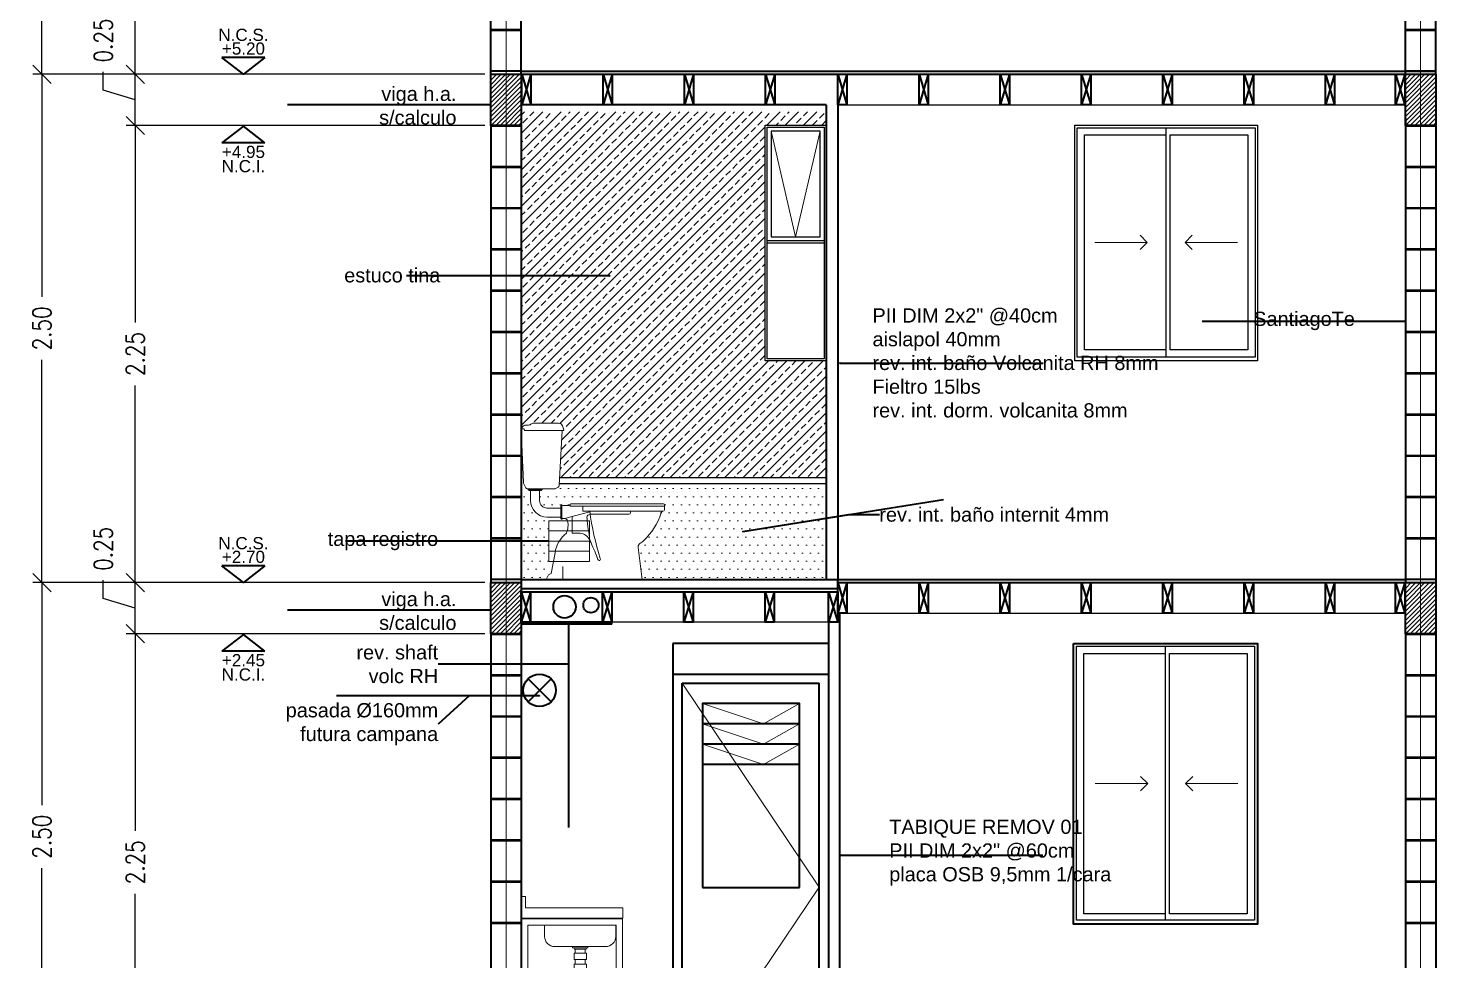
# Model space of a CAD drawing. Header units: metres. Extents: x 45 to 666, y -23 to 325.
# Drawn here: x 653.12 to 660.04, y 92.29 to 96.88 of the extents above; entities that cross this region are included whole.
import ezdxf
from ezdxf.enums import TextEntityAlignment as Align

# ---------------------------------------------------------------- set-up
doc = ezdxf.new("R2010")
doc.units = ezdxf.units.M
doc.header["$LTSCALE"] = 5
doc.header["$MEASUREMENT"] = 0
doc.linetypes.add('HIDDEN', pattern=[0.375, 0.25, -0.125])
doc.layers.get('0').update_dxf_attribs({"color": 30})
doc.layers.get('DEFPOINTS').update_dxf_attribs({"color": 210})
for name, color, linetype, lineweight in [('A-ANNO-DIMS', 3, 'Continuous', 18), ('A-ANNO-NOTE', 7, 'Continuous', 35), ('A-ANNO-SYMB', 3, 'Continuous', 18), ('A-ELEV-MBE1', 7, 'Continuous', 35), ('A-ELEV-MBE2', 4, 'Continuous', 25), ('A-ELEV-PATT', 8, 'Continuous', 18), ('A-FLOR-OVHD', 3, 'HIDDEN', 18), ('A-FURN', 8, 'Continuous', 18), ('A-WALL-FULL', 7, 'Continuous', 35), ('A-WALL-FULL-EXTR', 7, 'Continuous', 35), ('A-WALL-PATT', 8, 'Continuous', 18)]:
    doc.layers.add(name, color=color, linetype=linetype, lineweight=lineweight)
doc.styles.add('E-ARIAL', font='arial.ttf')
doc.styles.add('E-ROMANS', font='romans.shx', dxfattribs={"width": 0.8})
doc.dimstyles.new('E-0050_TICK_18', dxfattribs={"dimscale": 0.001, "dimtxt": 90, "dimasz": 90, "dimexe": 45, "dimexo": 30, "dimgap": 45, "dimtad": 0, "dimzin": 0, "dimdsep": 46, "dimtxsty": 'E-ROMANS', "dimblk": 'OBLIQUE', "dimcen": 45, "dimclrd": 256, "dimclre": 256, "dimclrt": 256, "dimadec": 0, "dimazin": 0, "dimtfac": 1, "dimtmove": 1, "dimatfit": 3, "dimldrblk": 'OPEN90', "dimfxl": 1, "dimtfill": 1, "dimtolj": 1, "dimtzin": 0, "dimarcsym": 0})
doc.dimstyles.new('E-0200_TICK_12', dxfattribs={"dimscale": 0.001, "dimtxt": 240, "dimasz": 240, "dimexe": 120, "dimexo": 80, "dimgap": 120, "dimtad": 0, "dimzin": 0, "dimdsep": 46, "dimtxsty": 'E-ROMANS', "dimblk": 'OBLIQUE', "dimcen": 120, "dimclrd": 256, "dimclre": 256, "dimclrt": 256, "dimadec": 0, "dimazin": 0, "dimtfac": 1, "dimtmove": 1, "dimatfit": 3, "dimldrblk": 'OPEN90', "dimfxl": 1, "dimtfill": 1, "dimtolj": 1, "dimtzin": 0, "dimlwd": -1, "dimarcsym": 0})

# ---------------------------------------------------------------- blocks, each defined once
blk = doc.blocks.new('_Oblique')
at = {"color": 0, "linetype": 'ByBlock', "lineweight": -2}
blk.add_line((-0.5, -0.5), (0.5, 0.5), dxfattribs=at)
blk = doc.blocks.new('TAG-LEVEL-CO')
for points in [[(0.352, 0.272), (-0.352, 0.272)], [(0.352, 0.272), (0, 0), (-0.352, 0.272)]]:
    blk.add_lwpolyline(points)
at = {"style": 'E-ARIAL'}
for tag, p in [('N.P.T.', (0, 0.486)), ('%%P0,00', (0, 0.262))]:
    blk.add_attdef(tag, text='', height=0.2, dxfattribs=at).set_placement(p, align=Align.BOTTOM_CENTER)
blk = doc.blocks.new('*D597')
at = {"layer": 'A-ANNO-DIMS', "lineweight": -2, "transparency": 16777216}
for p, q in [((653.4843, 94.0742), (653.4843, 94.1642)), ((655.3615, 94.153), (653.5968, 94.153)), ((653.6418, 93.901), (653.6418, 94.153)), ((653.6418, 94.027), (653.4843, 94.0742)), ((655.3615, 93.901), (653.5968, 93.901))]:
    blk.add_line(p, q, dxfattribs=at)
at = {"layer": 'DEFPOINTS', "color": 0, "transparency": 16777216}
for p in [(653.6418, 94.153), (655.3915, 94.153), (655.3915, 93.901)]:
    blk.add_point(p, dxfattribs=at)
at = {"layer": 'A-ANNO-DIMS', "lineweight": -2, "transparency": 16777216, "xscale": 0.09, "yscale": 0.09, "zscale": 0.09}
for p, rotation in [((653.6418, 94.153), 90), ((653.6418, 93.901), 270)]:
    blk.add_blockref('_Oblique', p, dxfattribs=dict(at, rotation=rotation))
at = {"layer": 'A-ANNO-DIMS', "transparency": 16777216, "insert": (653.4843, 94.3189), "char_height": 0.09, "attachment_point": 5, "rotation": 90, "style": 'E-ROMANS', "bg_fill": 3, "box_fill_scale": 1.25, "bg_fill_color": 256, "bg_fill_true_color": 13158600, "bg_fill_transparency": 0}
blk.add_mtext('\\A1;0.25', dxfattribs=at)
blk = doc.blocks.new('_Open90')
at = {"color": 0, "linetype": 'ByBlock', "lineweight": -2}
for p, q in [((0, 0), (-1, 0)), ((-0.5, 0.5), (0, 0)), ((0, 0), (-0.5, -0.5))]:
    blk.add_line(p, q, dxfattribs=at)
blk = doc.blocks.new('*D598')
at = {"layer": 'A-ANNO-DIMS', "lineweight": -2, "transparency": 16777216}
for p, q in [((655.3615, 96.401), (653.5968, 96.401)), ((653.6418, 96.401), (653.6418, 95.4317)), ((653.6418, 94.153), (653.6418, 95.1223)), ((655.3615, 94.153), (653.5968, 94.153))]:
    blk.add_line(p, q, dxfattribs=at)
at = {"layer": 'DEFPOINTS', "color": 0, "transparency": 16777216}
for p in [(653.6418, 96.401), (655.3915, 96.401), (655.3915, 94.153)]:
    blk.add_point(p, dxfattribs=at)
at = {"layer": 'A-ANNO-DIMS', "lineweight": -2, "transparency": 16777216, "xscale": 0.09, "yscale": 0.09, "zscale": 0.09}
for p, rotation in [((653.6418, 96.401), 90), ((653.6418, 94.153), 270)]:
    blk.add_blockref('_Oblique', p, dxfattribs=dict(at, rotation=rotation))
at = {"layer": 'A-ANNO-DIMS', "transparency": 16777216, "insert": (653.6418, 95.277), "char_height": 0.09, "attachment_point": 5, "rotation": 90, "style": 'E-ROMANS', "bg_fill": 3, "box_fill_scale": 1.25, "bg_fill_color": 256, "bg_fill_true_color": 13158600, "bg_fill_transparency": 0}
blk.add_mtext('\\A1;2.25', dxfattribs=at)
blk = doc.blocks.new('*D599')
at = {"layer": 'A-ANNO-DIMS', "lineweight": -2, "transparency": 16777216}
for p, q in [((653.4843, 96.5742), (653.4843, 96.6642)), ((655.3615, 96.653), (653.5968, 96.653)), ((653.6418, 96.401), (653.6418, 96.653)), ((653.6418, 96.527), (653.4843, 96.5742)), ((655.3615, 96.401), (653.5968, 96.401))]:
    blk.add_line(p, q, dxfattribs=at)
at = {"layer": 'DEFPOINTS', "color": 0, "transparency": 16777216}
for p in [(653.6418, 96.653), (655.3915, 96.653), (655.3915, 96.401)]:
    blk.add_point(p, dxfattribs=at)
at = {"layer": 'A-ANNO-DIMS', "lineweight": -2, "transparency": 16777216, "xscale": 0.09, "yscale": 0.09, "zscale": 0.09}
for p, rotation in [((653.6418, 96.653), 90), ((653.6418, 96.401), 270)]:
    blk.add_blockref('_Oblique', p, dxfattribs=dict(at, rotation=rotation))
at = {"layer": 'A-ANNO-DIMS', "transparency": 16777216, "insert": (653.4843, 96.8189), "char_height": 0.09, "attachment_point": 5, "rotation": 90, "style": 'E-ROMANS', "bg_fill": 3, "box_fill_scale": 1.25, "bg_fill_color": 256, "bg_fill_true_color": 13158600, "bg_fill_transparency": 0}
blk.add_mtext('\\A1;0.25', dxfattribs=at)
blk = doc.blocks.new('*D600')
at = {"layer": 'A-ANNO-DIMS', "lineweight": -2, "transparency": 16777216}
for p, q in [((655.3615, 97.596), (653.5968, 97.596)), ((653.6418, 97.596), (653.6418, 97.2809)), ((653.6418, 96.653), (653.6418, 96.9681)), ((655.3615, 96.653), (653.5968, 96.653))]:
    blk.add_line(p, q, dxfattribs=at)
at = {"layer": 'DEFPOINTS', "color": 0, "transparency": 16777216}
for p in [(653.6418, 97.596), (655.3915, 97.596), (655.3915, 96.653)]:
    blk.add_point(p, dxfattribs=at)
at = {"layer": 'A-ANNO-DIMS', "lineweight": -2, "transparency": 16777216, "xscale": 0.09, "yscale": 0.09, "zscale": 0.09}
for p, rotation in [((653.6418, 97.596), 90), ((653.6418, 96.653), 270)]:
    blk.add_blockref('_Oblique', p, dxfattribs=dict(at, rotation=rotation))
at = {"layer": 'A-ANNO-DIMS', "transparency": 16777216, "insert": (653.6418, 97.1245), "char_height": 0.09, "attachment_point": 5, "rotation": 90, "style": 'E-ROMANS', "bg_fill": 3, "box_fill_scale": 1.25, "bg_fill_color": 256, "bg_fill_true_color": 13158600, "bg_fill_transparency": 0}
blk.add_mtext('\\A1;0.94', dxfattribs=at)
blk = doc.blocks.new('*D603')
at = {"layer": 'A-ANNO-DIMS', "lineweight": -2, "transparency": 16777216}
for p, q in [((655.3615, 94.153), (653.1375, 94.153)), ((653.1825, 94.153), (653.1825, 93.0577)), ((653.1825, 91.653), (653.1825, 92.7483)), ((655.3615, 91.653), (653.1375, 91.653))]:
    blk.add_line(p, q, dxfattribs=at)
at = {"layer": 'DEFPOINTS', "color": 0, "transparency": 16777216}
for p in [(653.1825, 94.153), (655.3915, 94.153), (655.3915, 91.653)]:
    blk.add_point(p, dxfattribs=at)
at = {"layer": 'A-ANNO-DIMS', "lineweight": -2, "transparency": 16777216, "xscale": 0.09, "yscale": 0.09, "zscale": 0.09}
for p, rotation in [((653.1825, 94.153), 90), ((653.1825, 91.653), 270)]:
    blk.add_blockref('_Oblique', p, dxfattribs=dict(at, rotation=rotation))
at = {"layer": 'A-ANNO-DIMS', "transparency": 16777216, "insert": (653.1825, 92.903), "char_height": 0.09, "attachment_point": 5, "rotation": 90, "style": 'E-ROMANS', "bg_fill": 3, "box_fill_scale": 1.25, "bg_fill_color": 256, "bg_fill_true_color": 13158600, "bg_fill_transparency": 0}
blk.add_mtext('\\A1;2.50', dxfattribs=at)
blk = doc.blocks.new('*D604')
at = {"layer": 'A-ANNO-DIMS', "lineweight": -2, "transparency": 16777216}
for p, q in [((655.3615, 96.653), (653.1375, 96.653)), ((653.1825, 96.653), (653.1825, 95.5577)), ((653.1825, 94.153), (653.1825, 95.2483)), ((655.3615, 94.153), (653.1375, 94.153))]:
    blk.add_line(p, q, dxfattribs=at)
at = {"layer": 'DEFPOINTS', "color": 0, "transparency": 16777216}
for p in [(653.1825, 96.653), (655.3915, 96.653), (655.3915, 94.153)]:
    blk.add_point(p, dxfattribs=at)
at = {"layer": 'A-ANNO-DIMS', "lineweight": -2, "transparency": 16777216, "xscale": 0.09, "yscale": 0.09, "zscale": 0.09}
for p, rotation in [((653.1825, 96.653), 90), ((653.1825, 94.153), 270)]:
    blk.add_blockref('_Oblique', p, dxfattribs=dict(at, rotation=rotation))
at = {"layer": 'A-ANNO-DIMS', "transparency": 16777216, "insert": (653.1825, 95.403), "char_height": 0.09, "attachment_point": 5, "rotation": 90, "style": 'E-ROMANS', "bg_fill": 3, "box_fill_scale": 1.25, "bg_fill_color": 256, "bg_fill_true_color": 13158600, "bg_fill_transparency": 0}
blk.add_mtext('\\A1;2.50', dxfattribs=at)
blk = doc.blocks.new('*D605')
at = {"layer": 'A-ANNO-DIMS', "lineweight": -2, "transparency": 16777216}
for p, q in [((655.3554, 99.653), (653.1375, 99.653)), ((653.1825, 99.653), (653.1825, 98.3077)), ((653.1825, 96.653), (653.1825, 97.9983)), ((655.3615, 96.653), (653.1375, 96.653))]:
    blk.add_line(p, q, dxfattribs=at)
at = {"layer": 'DEFPOINTS', "color": 0, "transparency": 16777216}
for p in [(653.1825, 99.653), (655.3854, 99.653), (655.3915, 96.653)]:
    blk.add_point(p, dxfattribs=at)
at = {"layer": 'A-ANNO-DIMS', "lineweight": -2, "transparency": 16777216, "xscale": 0.09, "yscale": 0.09, "zscale": 0.09}
for p, rotation in [((653.1825, 99.653), 90), ((653.1825, 96.653), 270)]:
    blk.add_blockref('_Oblique', p, dxfattribs=dict(at, rotation=rotation))
at = {"layer": 'A-ANNO-DIMS', "transparency": 16777216, "insert": (653.1825, 98.153), "char_height": 0.09, "attachment_point": 5, "rotation": 90, "style": 'E-ROMANS', "bg_fill": 3, "box_fill_scale": 1.25, "bg_fill_color": 256, "bg_fill_true_color": 13158600, "bg_fill_transparency": 0}
blk.add_mtext('\\A1;3.00', dxfattribs=at)
blk = doc.blocks.new('LAVAPLATO-ELEV-LAT')
for p, q in [((-0.0018, 0.9561), (0.0186, 0.9561)), ((-0.0018, 0.9561), (-0.0018, 0.85)), ((0.0186, 0.9), (0.0186, 0.9561)), ((0.0186, 0.9561), (0.0186, 0.9)), ((0.4982, 0.85), (-0.0018, 0.85)), ((0, 0.8457), (0, 0)), ((0.4955, 0.8457), (0, 0.8457)), ((0.4982, 0.9), (0.0186, 0.9)), ((0.4955, 0.8457), (0.4955, 0)), ((0.4982, 0.9), (0.4982, 0.85)), ((0.03, 0.8157), (0.03, 0.0944)), ((0.4655, 0.8157), (0.03, 0.8157)), ((0.4655, 0.8157), (0.4655, 0.0944)), ((0.2633, 0.6773), (0.2633, 0.697)), ((0.3133, 0.6773), (0.3133, 0.697)), ((0.2633, 0.6238), (0.2633, 0.6469)), ((0.3133, 0.6238), (0.3133, 0.6469)), ((0.2567, 0.5825), (0.03, 0.5825)), ((0.2633, 0.5977), (0.2633, 0.5996)), ((0.3133, 0.5977), (0.2633, 0.5977)), ((0.3133, 0.5977), (0.3133, 0.5996)), ((0.2416, 0.5477), (0.03, 0.5477)), ((0.2474, 0.5415), (0.2474, 0.4643)), ((0.3293, 0.5415), (0.3293, 0.4643)), ((0.4655, 0.0944), (0.03, 0.0944)), ((0.4655, 0.0644), (0.03, 0.0644)), ((0.03, 0.0644), (0.03, 0)), ((0.4655, 0.0644), (0.4655, 0))]:
    blk.add_line(p, q)
for points in [[(0.1129, 0.85), (0.1129, 0.8457)], [(0.4633, 0.8457), (0.4633, 0.85)], [(0.2563, 0.7039), (0.2593, 0.697), (0.2883, 0.697)], [(0.3203, 0.7039), (0.3174, 0.697), (0.2883, 0.697)], [(0.2633, 0.5977), (0.2409, 0.5462), (0.2409, 0.5415), (0.2409, 0.5415)], [(0.3133, 0.5977), (0.3357, 0.5462), (0.3357, 0.5415), (0.3357, 0.5415)], [(0.2409, 0.5415), (0.3357, 0.5415)]]:
    blk.add_lwpolyline(points)
blk.add_lwpolyline([(0.1129, 0.8157), (0.1129, 0.7596, 0.414214), (0.1629, 0.7096), (0.4133, 0.7096, 0.414214), (0.4633, 0.7596), (0.4633, 0.8157)], format="xyb")
for points in [[(0.3257, 0.7096), (0.2509, 0.7096), (0.2509, 0.7039), (0.3257, 0.7039)], [(0.3189, 0.6773), (0.2578, 0.6773), (0.2578, 0.6469), (0.3189, 0.6469)], [(0.3189, 0.6238), (0.2578, 0.6238), (0.2578, 0.5996), (0.3189, 0.5996)]]:
    blk.add_lwpolyline(points, close=True)
blk.add_arc((0.2883, 0.4643), 0.0409, 180, 360)
blk = doc.blocks.new('WC-ELEV-LAT-DESCARGA MURO')
for p, q in [((0.1838, 0.7687), (0.0561, 0.7687)), ((0.0106, 0.4776), (0, 0.7385)), ((0.0062, 0.7503), (0.001, 0.7422)), ((0.0019, 0.7407), (0.0121, 0.7407)), ((0.002, 0.7406), (0.01, 0.7406)), ((0.0128, 0.7406), (0.01, 0.7406)), ((0.0161, 0.7367), (0.0161, 0.7347)), ((0.0171, 0.7337), (0.0237, 0.7337)), ((0.0355, 0.7597), (0.0231, 0.7597)), ((0.2087, 0.7337), (0.0237, 0.7337)), ((0.1861, 0.4623), (0.2016, 0.7337)), ((0.2096, 0.735), (0.2027, 0.7551)), ((0.0107, 0.4756), (0.0107, 0.4756)), ((0.022, 0.4514), (0.0115, 0.4738)), ((0.1044, 0.4454), (0.031, 0.4454)), ((0.0462, 0.4456), (0.0311, 0.4456)), ((0.1007, 0.4417), (0.0347, 0.4417)), ((0.0357, 0.4454), (0.0997, 0.4454)), ((0.097, 0.438), (0.0384, 0.438)), ((0.0457, 0.438), (0.0457, 0.3881)), ((0.0462, 0.4456), (0.1102, 0.4456)), ((0.0897, 0.438), (0.0897, 0.3881)), ((0.1102, 0.4456), (0.1622, 0.4456)), ((0.1669, 0.4467), (0.1807, 0.454)), ((0.1264, 0.3514), (0.195, 0.3514)), ((0.195, 0.2995), (0.195, 0.3645)), ((0.1975, 0.367), (0.1985, 0.367)), ((0.1995, 0.2972), (0.1995, 0.3668)), ((0.1995, 0.3668), (0.2058, 0.3642)), ((0.205, 0.3645), (0.2402, 0.3645)), ((0.2402, 0.369), (0.2402, 0.363)), ((0.7, 0.372), (0.2432, 0.372)), ((0.705, 0.36), (0.2432, 0.36)), ((0.3034, 0.3364), (0.3034, 0.36)), ((0.705, 0.3419), (0.705, 0.367)), ((0.1264, 0.3074), (0.195, 0.3074)), ((0.1975, 0.297), (0.1985, 0.297)), ((0.1995, 0.2972), (0.2012, 0.2979)), ((0.2012, 0.2979), (0.2022, 0.2986)), ((0.2134, 0.2996), (0.205, 0.2996)), ((0.3377, 0.3327), (0.2134, 0.2996)), ((0.25, 0.2286), (0.25, 0.3094)), ((0.6972, 0.3364), (0.3034, 0.3364)), ((0.3398, 0.3214), (0.3329, 0.3189)), ((0.5296, 0.3214), (0.3398, 0.3214)), ((0.5371, 0.3364), (0.5371, 0.3289)), ((0.7008, 0.337), (0.6972, 0.3364)), ((0.2823, 0.2286), (0.25, 0.2286)), ((0.575, 0.1576), (0.595, 0)), ((0.1474, 0.0293), (0.1664, 0.132)), ((0.3886, 0.1036), (0.3885, 0.1038)), ((0.1318, 0.02), (0.1224, 0)), ((0.1224, 0), (0.595, 0)), ((0.1474, 0.0293), (0.1371, 0.025))]:
    blk.add_line(p, q)
blk.add_lwpolyline([(0.205, 0), (0.205, 0.0639)])
for centre, radius, start, end in [((0.0355, 0.7797), 0.02, 270, 317.26789), ((0.0561, 0.7607), 0.008, 90, 137.26789), ((0.1838, 0.7487), 0.02, 18.92464, 90), ((0.0231, 0.7397), 0.02, 90, 147.72436), ((0.0121, 0.7367), 0.004, 0, 90), ((0.0171, 0.7347), 0.001, 180, 270), ((0.2087, 0.7347), 0.001, 270, 18.92464), ((0.0206, 0.478), 0.01, 182.32939, 205.01689), ((0.0311, 0.4556), 0.01, 205.01689, 270), ((0.0347, 0.4454), 0.00367, 180, 270), ((0.0384, 0.4417), 0.00367, 180, 270), ((0.097, 0.4417), 0.00367, 270, 0), ((0.1007, 0.4454), 0.00367, 270, 0), ((0.1622, 0.4556), 0.01, 270, 297.58215), ((0.1761, 0.4628), 0.01, 297.58215, 356.73579), ((0.1264, 0.3881), 0.0807, 180, 270), ((0.1264, 0.3881), 0.0367, 180, 270), ((0.1975, 0.3645), 0.0025, 90, 180), ((0.1985, 0.3645), 0.0025, 67.37114, 90), ((0.2432, 0.369), 0.003, 90, 180), ((0.2432, 0.363), 0.003, 180, 270), ((0.7, 0.367), 0.005, 0, 90), ((0.1975, 0.2995), 0.0025, 180, 270), ((0.1985, 0.2995), 0.0025, 270, 292.62886), ((0.2052, 0.2946), 0.005, 91.8305, 126.49395), ((0.2134, 0.2846), 0.015, 15.5762, 90), ((0.1312, 0.2673), 0.099, 336.61164, 12.44926), ((0.3379, 0.3048), 0.015, 109.55762, 191.3062), ((2.1774, 0.4929), 1.8639, 185.88305, 189.27632), ((1.672, 0.5095), 1.3461, 187.3898, 197.54338), ((0.5296, 0.3289), 0.0075, 270, 0), ((0.3851, 0.4236), 0.3177, 312.92267, 342.39739), ((0.6976, 0.3254), 0.01, 132.71601, 167.52176), ((0.7019, 0.3207), 0.0163, 106.85451, 132.71601), ((0.7, 0.3419), 0.005, 279.12047, 0), ((0.3078, 0.1142), 0.1425, 127.01479, 172.82482), ((0.2823, 0.1686), 0.06, 34.39732, 90), ((0.2533, 0.1487), 0.0951, 19.17663, 34.39732), ((-0.3452, -0.1555), 0.7657, 19.33883, 25.98286), ((0.595, 0.16), 0.02, 123.99501, 177.23742), ((0.607, 0.1594), 0.0321, 177.23742, 183.29261), ((0.5141, 0.2799), 0.1246, 303.99501, 314.4783), ((0.3834, 0.1), 0.00635, 197.49673, 35.04814), ((0.1408, 0.0158), 0.01, 112.19052, 154.94627)]:
    blk.add_arc(centre, radius, start, end)
blk = doc.blocks.new('*D213')
at = {"layer": 'A-ANNO-DIMS', "lineweight": -2, "transparency": 16777216}
for p, q in [((655.3615, 93.901), (653.5968, 93.901)), ((653.6418, 93.901), (653.6418, 92.9317)), ((653.6418, 91.653), (653.6418, 92.6223)), ((655.3615, 91.653), (653.5968, 91.653))]:
    blk.add_line(p, q, dxfattribs=at)
at = {"layer": 'DEFPOINTS', "color": 0, "transparency": 16777216}
for p in [(655.3915, 93.901), (653.6418, 91.653), (655.3915, 91.653)]:
    blk.add_point(p, dxfattribs=at)
at = {"layer": 'A-ANNO-DIMS', "lineweight": -2, "transparency": 16777216, "xscale": 0.09, "yscale": 0.09, "zscale": 0.09}
for p, rotation in [((653.6418, 93.901), 90), ((653.6418, 91.653), 270)]:
    blk.add_blockref('_Oblique', p, dxfattribs=dict(at, rotation=rotation))
at = {"layer": 'A-ANNO-DIMS', "transparency": 16777216, "insert": (653.6418, 92.777), "char_height": 0.09, "attachment_point": 5, "rotation": 90, "style": 'E-ROMANS', "bg_fill": 3, "box_fill_scale": 1.25, "bg_fill_color": 256, "bg_fill_true_color": 13158600, "bg_fill_transparency": 0}
blk.add_mtext('\\A1;2.25', dxfattribs=at)

msp = doc.modelspace()

# ---------------------------------------------------------------- hatches: boundary and pattern name
at = {"layer": 'A-ELEV-PATT'}
h = msp.add_hatch(dxfattribs=at)
h.set_pattern_fill('BRASS', color=256, scale=0.01, angle=45, style=0)
h.set_pattern_definition([(45, (500, 1e-11), (-0.04490128, 0.04490128), []), (45, (499.97755, 0.02245), (-0.04490128, 0.04490128), [0.03175, -0.015875])])
h.paths.add_polyline_path([(656.7415, 96.403), (657.0415, 96.403), (657.0415, 96.468), (655.5415, 96.468), (655.5415, 96.401), (655.5415, 94.9086), (655.5416, 94.9086), (655.5477, 94.9183, -0.257335), (655.5646, 94.9276), (655.577, 94.9276, 0.209131), (655.5917, 94.9341, 0.000085), (655.5917, 94.9341, -0.20922), (655.5976, 94.9366), (655.7253, 94.9366, -0.320465), (655.7442, 94.9231), (655.7516, 94.9016), (655.7503, 94.9016, -0.027473), (655.7502, 94.9016), (655.7431, 94.9016), (655.7298, 94.668), (657.0415, 94.668), (657.0415, 95.243), (656.7415, 95.243)])
h = msp.add_hatch(dxfattribs=at)
h.set_pattern_fill('DOTS', color=256, scale=0.025, style=0)
h.set_pattern_definition([(0, (500, 1e-11), (0.01984375, 0.0396875), [0, -0.0396875])])
h.paths.add_polyline_path([(657.0415, 94.638), (655.7281, 94.638), (655.7276, 94.6302, -0.263995), (655.7223, 94.622), (655.7062, 94.6136), (655.6517, 94.6136), (655.6413, 94.6136), (655.6413, 94.6133), (655.5773, 94.6133), (655.5773, 94.6136), (655.5726, 94.6136, -0.291393), (655.5635, 94.6193), (655.5522, 94.6436), (655.5415, 94.9065), (655.5415, 94.168), (655.664, 94.168), (655.6733, 94.188, -0.188752), (655.6786, 94.193), (655.689, 94.1972), (655.7001, 94.2574), (655.6765, 94.2574), (655.6765, 94.4574), (655.7691, 94.4574, 0.321444), (655.7549, 94.4676), (655.7465, 94.4676, 0.266339), (655.7423, 94.465), (655.7365, 94.465), (655.7365, 94.4754), (655.6679, 94.4754, -0.414214), (655.5873, 94.5561), (655.5873, 94.606), (655.5799, 94.606, -0.418464), (655.5763, 94.6097, 0.418464), (655.5799, 94.606), (655.6386, 94.606, 0.418464), (655.6423, 94.6097, -0.418464), (655.6386, 94.606), (655.6313, 94.606), (655.6313, 94.5561, 0.414215), (655.6679, 94.5194, -0.000001), (655.6679, 94.5194), (655.7365, 94.5194), (655.7365, 94.535), (655.741, 94.535), (655.741, 94.5348), (655.7466, 94.5325), (655.7817, 94.5325), (655.7817, 94.54), (656.2415, 94.54, -0.414214), (656.2465, 94.535), (656.2465, 94.5099, -0.368322), (656.2423, 94.5049), (656.2388, 94.5044, 0.113328), (656.2324, 94.5007, 0.108934), (656.2299, 94.4972, -0.130708), (656.143, 94.359, -0.045774), (656.1253, 94.3446, 0.236582), (656.1165, 94.329, 0.026429), (656.1166, 94.3256), (656.1365, 94.168), (657.0415, 94.168)])
at = {"layer": 'A-WALL-PATT'}
h = msp.add_hatch(dxfattribs=at)
h.set_pattern_fill('LINE', color=256, scale=0.005, angle=405, style=0)
h.set_pattern_definition([(45, (528.604135, 24.167215), (-0.0112253202, 0.0112253202), [])])
h.paths.add_polyline_path([(655.4665, 96.653), (655.3915, 96.653), (655.3915, 96.401), (655.4665, 96.401)])
h.paths.add_polyline_path([(655.5415, 96.653), (655.4665, 96.653), (655.4665, 96.401), (655.5415, 96.401)])
h = msp.add_hatch(dxfattribs=at)
h.set_pattern_fill('LINE', color=256, scale=0.005, angle=405, style=0)
h.set_pattern_definition([(45, (533.104135, 24.167215), (-0.0112253202, 0.0112253202), [])])
h.paths.add_polyline_path([(660.0415, 96.653), (659.9665, 96.653), (659.9665, 96.401), (660.0415, 96.401)])
h.paths.add_polyline_path([(659.9665, 96.653), (659.8915, 96.653), (659.8915, 96.401), (659.9665, 96.401)])
h = msp.add_hatch(dxfattribs=at)
h.set_pattern_fill('LINE', color=256, scale=0.005, angle=405, style=0)
h.set_pattern_definition([(45, (528.604135, 21.667215), (-0.0112253202, 0.0112253202), [])])
h.paths.add_polyline_path([(655.4665, 94.153), (655.3915, 94.153), (655.3915, 93.901), (655.4665, 93.901)])
h.paths.add_polyline_path([(655.5415, 94.153), (655.4665, 94.153), (655.4665, 93.901), (655.5415, 93.901)])
h = msp.add_hatch(dxfattribs=at)
h.set_pattern_fill('LINE', color=256, scale=0.005, angle=405, style=0)
h.set_pattern_definition([(45, (533.104135, 21.667215), (-0.0112253202, 0.0112253202), [])])
h.paths.add_polyline_path([(659.9665, 94.153), (659.8915, 94.153), (659.8915, 93.901), (659.9665, 93.901)])
h.paths.add_polyline_path([(660.0415, 94.153), (659.9665, 94.153), (659.9665, 93.901), (660.0415, 93.901)])

# ---------------------------------------------------------------- linework, layer by layer
at = {"layer": 'A-ANNO-SYMB', "ltscale": 2}
for points in [[(655.4665, 100.8557), (655.4665, 89.4143)], [(659.9665, 100.8557), (659.9665, 89.4143)], [(659.9665, 100.8557), (659.9665, 89.4143)], [(659.9665, 100.8557), (659.9665, 92.5593)], [(659.9665, 100.8557), (659.9665, 92.3563)], [(659.9665, 100.8557), (659.9665, 92.5593)], [(655.4665, 100.8077), (655.4665, 92.3083)], [(655.4665, 100.8077), (655.4665, 92.5113)]]:
    msp.add_lwpolyline(points, dxfattribs=at)
at = {"layer": 'A-ELEV-MBE1'}
for p, q in [((657.0525, 93.853), (656.2875, 93.853)), ((656.2875, 93.853), (656.2875, 93.703)), ((656.2875, 93.703), (657.0525, 93.703)), ((656.2875, 93.703), (656.2875, 91.653)), ((656.3325, 91.653), (656.3325, 93.658)), ((656.3325, 93.658), (657.0075, 93.658)), ((657.0075, 91.653), (657.0075, 93.658)), ((656.9105, 93.558), (656.4325, 93.558)), ((656.9105, 93.458), (656.4325, 93.458)), ((656.9105, 93.358), (656.4325, 93.358)), ((656.9105, 93.258), (656.4325, 93.258)), ((656.4325, 92.653), (656.9105, 92.653))]:
    msp.add_line(p, q, dxfattribs=at)
msp.add_lwpolyline([(658.2585, 93.853), (659.1645, 93.853), (659.1645, 92.473), (658.2585, 92.473)], close=True, dxfattribs=at)
for points in [[(655.575, 93.5664), (655.6881, 93.6796)], [(655.575, 93.6796), (655.6881, 93.5664)], [(656.9105, 92.653), (656.9105, 93.558), (656.4325, 93.558), (656.4325, 92.653)]]:
    msp.add_lwpolyline(points, dxfattribs=at)
msp.add_circle((655.6315, 93.623), 0.08, dxfattribs=at)
at = {"layer": 'A-ELEV-MBE2'}
for p, q in [((657.1435, 96.503), (657.4985, 96.503)), ((657.5435, 96.503), (657.8985, 96.503)), ((657.9435, 96.503), (658.2985, 96.503)), ((658.3435, 96.503), (658.6985, 96.503)), ((658.7435, 96.503), (659.0985, 96.503)), ((659.1435, 96.503), (659.4985, 96.503)), ((659.5435, 96.503), (659.8432, 96.503)), ((656.7415, 95.243), (656.7415, 96.403)), ((656.7415, 96.403), (657.0415, 96.403)), ((658.7145, 95.262), (658.7145, 96.39)), ((658.7345, 95.2976), (658.7345, 96.3544)), ((657.0315, 95.833), (656.7515, 95.833)), ((657.0315, 95.823), (656.7515, 95.823)), ((657.0415, 95.243), (656.7415, 95.243)), ((659.1525, 95.262), (658.2765, 95.262)), ((658.7145, 95.2976), (658.3121, 95.2976)), ((659.1169, 95.2976), (658.7345, 95.2976)), ((657.0415, 94.638), (655.7281, 94.638)), ((657.0415, 94.668), (655.7298, 94.668)), ((657.1435, 94.003), (657.4985, 94.003)), ((657.5435, 94.003), (657.8985, 94.003)), ((657.9435, 94.003), (658.2985, 94.003)), ((658.3435, 94.003), (658.6985, 94.003)), ((658.7435, 94.003), (659.0985, 94.003)), ((659.1435, 94.003), (659.4985, 94.003)), ((659.5435, 94.003), (659.8432, 94.003)), ((656.3415, 93.958), (655.9865, 93.958)), ((656.7415, 93.958), (656.3865, 93.958)), ((657.0535, 93.958), (656.7865, 93.958)), ((658.7115, 92.493), (658.7115, 93.84)), ((658.7315, 92.5243), (658.7315, 93.8044)), ((659.1645, 92.473), (658.2585, 92.473)), ((659.1495, 92.493), (658.2735, 92.493)), ((658.7115, 92.5243), (658.3091, 92.5243)), ((659.1139, 92.5243), (658.7315, 92.5243))]:
    msp.add_line(p, q, dxfattribs=at)
for points in [[(656.7515, 95.253), (656.7515, 96.393), (657.0315, 96.393), (657.0315, 95.253)], [(656.7715, 95.853), (657.0115, 95.853), (657.0115, 96.373), (656.7715, 96.373)]]:
    msp.add_lwpolyline(points, close=True, dxfattribs=at)
for points in [[(658.2645, 96.403), (659.1645, 96.403), (659.1645, 95.243), (658.2645, 95.243), (658.2645, 96.403)], [(658.2765, 95.262), (658.2765, 96.39), (659.1525, 96.39), (659.1525, 95.262)], [(658.3121, 95.2976), (658.3121, 96.3544), (658.7145, 96.3544)], [(658.7345, 96.3544), (659.1169, 96.3544), (659.1169, 95.2976)], [(658.2735, 92.493), (658.2735, 93.84), (659.1495, 93.84), (659.1495, 92.493)], [(658.3091, 92.5243), (658.3091, 93.8044), (658.7115, 93.8044)], [(658.7315, 93.8044), (659.1139, 93.8044), (659.1139, 92.5243)]]:
    msp.add_lwpolyline(points, dxfattribs=at)
at = {"layer": 'A-FLOR-OVHD'}
for p, q in [((655.6765, 94.4574), (655.6765, 94.2574)), ((655.8765, 94.4574), (655.6765, 94.4574)), ((655.8765, 94.2574), (655.8765, 94.4574)), ((655.8765, 94.4074), (655.6765, 94.4074)), ((655.8765, 94.3574), (655.6765, 94.3574)), ((655.8765, 94.3074), (655.6765, 94.3074)), ((655.6765, 94.2574), (655.8765, 94.2574)), ((656.734, 93.458), (656.4325, 93.558)), ((656.9105, 93.558), (656.734, 93.458)), ((656.734, 93.358), (656.4325, 93.458)), ((656.9105, 93.458), (656.734, 93.358)), ((656.734, 93.258), (656.4325, 93.358)), ((656.9105, 93.358), (656.734, 93.258))]:
    msp.add_line(p, q, dxfattribs=at)
for points in [[(656.7715, 96.373), (656.8915, 95.853), (657.0115, 96.373)], [(658.3636, 95.826), (658.6215, 95.826)], [(658.5862, 95.8613), (658.6215, 95.826), (658.5862, 95.7906)], [(658.8429, 95.8613), (658.8076, 95.826), (658.8429, 95.7906)], [(659.0655, 95.826), (658.8076, 95.826)], [(656.3325, 93.658), (657.0075, 92.6555), (656.3325, 91.653)], [(658.3657, 93.1643), (658.6236, 93.1643)], [(658.5882, 93.1997), (658.6236, 93.1643), (658.5882, 93.129)], [(658.845, 93.1997), (658.8097, 93.1643), (658.845, 93.129)], [(659.0676, 93.1643), (658.8097, 93.1643)]]:
    msp.add_lwpolyline(points, dxfattribs=at)
at = {"layer": 'A-WALL-FULL'}
for points in [[(655.5415, 96.401), (655.3915, 96.401), (655.3915, 96.653), (655.5415, 96.653), (655.5415, 96.401)], [(660.0415, 96.401), (659.8915, 96.401), (659.8915, 96.653), (660.0415, 96.653), (660.0415, 96.401)], [(655.5415, 93.901), (655.3915, 93.901), (655.3915, 94.153), (655.5415, 94.153), (655.5415, 93.901)], [(660.0415, 93.901), (659.8915, 93.901), (659.8915, 94.153), (660.0415, 94.153), (660.0415, 93.901)]]:
    msp.add_lwpolyline(points, dxfattribs=at)
at = {"layer": 'A-WALL-FULL-EXTR'}
for p, q in [((655.3915, 96.653), (655.3915, 97.596)), ((655.5415, 96.653), (655.5415, 97.596)), ((659.8915, 96.653), (659.8915, 97.596)), ((660.0415, 96.653), (660.0415, 97.596)), ((655.5415, 96.871), (655.3915, 96.871)), ((655.5415, 96.868), (655.3915, 96.868)), ((660.0415, 96.871), (659.8915, 96.871)), ((660.0415, 96.868), (659.8915, 96.868)), ((655.5415, 96.668), (655.3915, 96.668)), ((655.5415, 96.668), (659.8915, 96.668)), ((655.5415, 96.653), (659.8915, 96.653)), ((660.0415, 96.668), (659.8915, 96.668)), ((659.8915, 96.668), (660.0415, 96.668)), ((657.0415, 96.503), (655.5415, 96.503)), ((657.0415, 96.503), (657.0415, 94.168)), ((657.0985, 96.503), (657.0985, 94.168)), ((659.8915, 96.437), (659.8915, 94.153)), ((660.0415, 96.437), (660.0415, 94.153)), ((655.3915, 96.401), (655.3915, 94.153)), ((655.5415, 96.398), (655.3915, 96.398)), ((655.5415, 96.401), (655.5415, 94.153)), ((660.0415, 96.398), (659.8915, 96.398)), ((655.5415, 96.198), (655.3915, 96.198)), ((655.5415, 96.195), (655.3915, 96.195)), ((660.0415, 96.198), (659.8915, 96.198)), ((660.0415, 96.195), (659.8915, 96.195)), ((655.5415, 95.995), (655.3915, 95.995)), ((655.5415, 95.992), (655.3915, 95.992)), ((660.0415, 95.995), (659.8915, 95.995)), ((660.0415, 95.992), (659.8915, 95.992)), ((655.5415, 95.792), (655.3915, 95.792)), ((655.5415, 95.789), (655.3915, 95.789)), ((660.0415, 95.792), (659.8915, 95.792)), ((660.0415, 95.789), (659.8915, 95.789)), ((655.5415, 95.589), (655.3915, 95.589)), ((660.0415, 95.589), (659.8915, 95.589)), ((655.5415, 95.586), (655.3915, 95.586)), ((660.0415, 95.586), (659.8915, 95.586)), ((655.5415, 95.386), (655.3915, 95.386)), ((655.5415, 95.383), (655.3915, 95.383)), ((660.0415, 95.386), (659.8915, 95.386)), ((660.0415, 95.383), (659.8915, 95.383)), ((655.5415, 95.183), (655.3915, 95.183)), ((655.5415, 95.18), (655.3915, 95.18)), ((660.0415, 95.183), (659.8915, 95.183)), ((660.0415, 95.18), (659.8915, 95.18)), ((655.5415, 94.98), (655.3915, 94.98)), ((655.5415, 94.977), (655.3915, 94.977)), ((660.0415, 94.98), (659.8915, 94.98)), ((660.0415, 94.977), (659.8915, 94.977)), ((655.5415, 94.777), (655.3915, 94.777)), ((655.5415, 94.774), (655.3915, 94.774)), ((660.0415, 94.777), (659.8915, 94.777)), ((660.0415, 94.774), (659.8915, 94.774)), ((655.5415, 94.574), (655.3915, 94.574)), ((655.5415, 94.571), (655.3915, 94.571)), ((660.0415, 94.574), (659.8915, 94.574)), ((660.0415, 94.571), (659.8915, 94.571)), ((655.5415, 94.371), (655.3915, 94.371)), ((655.5415, 94.368), (655.3915, 94.368)), ((660.0415, 94.371), (659.8915, 94.371)), ((660.0415, 94.368), (659.8915, 94.368)), ((655.5415, 94.168), (655.3915, 94.168)), ((655.5415, 94.168), (659.8915, 94.168)), ((657.0985, 94.153), (657.0985, 94.168)), ((657.0985, 94.153), (659.8915, 94.153)), ((660.0415, 94.168), (659.8915, 94.168)), ((655.5415, 94.123), (657.0985, 94.123)), ((655.5415, 94.108), (657.0985, 94.108)), ((657.1075, 94.003), (657.1075, 91.653)), ((655.9865, 93.948), (655.5415, 93.948)), ((655.9415, 93.958), (655.5865, 93.958)), ((655.9865, 93.948), (655.9865, 93.958)), ((655.3915, 93.901), (655.3915, 91.653)), ((655.5415, 93.898), (655.3915, 93.898)), ((655.5415, 93.901), (655.5415, 91.653)), ((659.8915, 93.901), (659.8915, 91.653)), ((660.0415, 93.898), (659.8915, 93.898)), ((660.0415, 93.901), (660.0415, 91.653)), ((655.5415, 93.698), (655.3915, 93.698)), ((655.5415, 93.695), (655.3915, 93.695)), ((660.0415, 93.698), (659.8915, 93.698)), ((660.0415, 93.695), (659.8915, 93.695)), ((655.5415, 93.495), (655.3915, 93.495)), ((655.5415, 93.492), (655.3915, 93.492)), ((660.0415, 93.495), (659.8915, 93.495)), ((660.0415, 93.492), (659.8915, 93.492)), ((655.5415, 93.292), (655.3915, 93.292)), ((655.5415, 93.289), (655.3915, 93.289)), ((660.0415, 93.292), (659.8915, 93.292)), ((660.0415, 93.289), (659.8915, 93.289)), ((655.5415, 93.089), (655.3915, 93.089)), ((655.5415, 93.086), (655.3915, 93.086)), ((660.0415, 93.089), (659.8915, 93.089)), ((660.0415, 93.086), (659.8915, 93.086)), ((655.5415, 92.886), (655.3915, 92.886)), ((660.0415, 92.886), (659.8915, 92.886)), ((655.5415, 92.883), (655.3915, 92.883)), ((660.0415, 92.883), (659.8915, 92.883)), ((655.5415, 92.683), (655.3915, 92.683)), ((655.5415, 92.68), (655.3915, 92.68)), ((660.0415, 92.683), (659.8915, 92.683)), ((660.0415, 92.68), (659.8915, 92.68)), ((655.5415, 92.48), (655.3915, 92.48)), ((655.5415, 92.477), (655.3915, 92.477)), ((660.0415, 92.48), (659.8915, 92.48)), ((660.0415, 92.477), (659.8915, 92.477))]:
    msp.add_line(p, q, dxfattribs=at)
for points in [[(655.5438, 96.653), (655.5888, 96.503)], [(655.5888, 96.653), (655.5438, 96.503)], [(655.9888, 96.653), (655.9438, 96.503)], [(655.9438, 96.653), (655.9888, 96.503)], [(656.3888, 96.653), (656.3438, 96.503)], [(656.3438, 96.653), (656.3888, 96.503)], [(656.7888, 96.653), (656.7438, 96.503)], [(656.7438, 96.653), (656.7888, 96.503)], [(657.1435, 96.653), (657.0985, 96.503)], [(657.0985, 96.653), (657.1435, 96.503)], [(657.5435, 96.653), (657.4985, 96.503)], [(657.4985, 96.653), (657.5435, 96.503)], [(657.9435, 96.653), (657.8985, 96.503)], [(657.8985, 96.653), (657.9435, 96.503)], [(658.3435, 96.653), (658.2985, 96.503)], [(658.2985, 96.653), (658.3435, 96.503)], [(658.6985, 96.653), (658.7435, 96.503)], [(658.7435, 96.653), (658.6985, 96.503)], [(659.0985, 96.653), (659.1435, 96.503)], [(659.1435, 96.653), (659.0985, 96.503)], [(659.5435, 96.653), (659.4985, 96.503)], [(659.4985, 96.653), (659.5435, 96.503)], [(659.8432, 96.653), (659.8882, 96.503)], [(659.8882, 96.653), (659.8432, 96.503)], [(657.1435, 94.153), (657.0985, 94.003)], [(657.0985, 94.153), (657.1435, 94.003)], [(657.5435, 94.153), (657.4985, 94.003)], [(657.4985, 94.153), (657.5435, 94.003)], [(657.9435, 94.153), (657.8985, 94.003)], [(657.8985, 94.153), (657.9435, 94.003)], [(658.3435, 94.153), (658.2985, 94.003)], [(658.2985, 94.153), (658.3435, 94.003)], [(658.7435, 94.153), (658.6985, 94.003)], [(658.6985, 94.153), (658.7435, 94.003)], [(659.1435, 94.153), (659.0985, 94.003)], [(659.0985, 94.153), (659.1435, 94.003)], [(659.5435, 94.153), (659.4985, 94.003)], [(659.4985, 94.153), (659.5435, 94.003)], [(659.8882, 94.153), (659.8432, 94.003)], [(659.8432, 94.153), (659.8882, 94.003)], [(655.5865, 94.108), (655.5415, 93.958)], [(655.5415, 94.108), (655.5865, 93.958)], [(655.9865, 94.108), (655.9415, 93.958)], [(655.9415, 94.108), (655.9865, 93.958)], [(656.3865, 94.108), (656.3415, 93.958)], [(656.3415, 94.108), (656.3865, 93.958)], [(656.7865, 94.108), (656.7415, 93.958)], [(656.7415, 94.108), (656.7865, 93.958)], [(657.0985, 94.108), (657.0535, 93.958)], [(657.0535, 94.108), (657.0985, 93.958)], [(657.0525, 93.958), (657.0525, 91.653)]]:
    msp.add_lwpolyline(points, dxfattribs=at)
for points in [[(655.5438, 96.653), (655.5888, 96.653), (655.5888, 96.503), (655.5438, 96.503)], [(655.9438, 96.653), (655.9888, 96.653), (655.9888, 96.503), (655.9438, 96.503)], [(656.3438, 96.653), (656.3888, 96.653), (656.3888, 96.503), (656.3438, 96.503)], [(656.7438, 96.653), (656.7888, 96.653), (656.7888, 96.503), (656.7438, 96.503)], [(657.0985, 96.653), (657.1435, 96.653), (657.1435, 96.503), (657.0985, 96.503)], [(657.4985, 96.653), (657.5435, 96.653), (657.5435, 96.503), (657.4985, 96.503)], [(657.8985, 96.653), (657.9435, 96.653), (657.9435, 96.503), (657.8985, 96.503)], [(658.2985, 96.653), (658.3435, 96.653), (658.3435, 96.503), (658.2985, 96.503)], [(658.6985, 96.653), (658.7435, 96.653), (658.7435, 96.503), (658.6985, 96.503)], [(659.0985, 96.653), (659.1435, 96.653), (659.1435, 96.503), (659.0985, 96.503)], [(659.4985, 96.653), (659.5435, 96.653), (659.5435, 96.503), (659.4985, 96.503)], [(659.8432, 96.653), (659.8882, 96.653), (659.8882, 96.503), (659.8432, 96.503)], [(657.0985, 94.153), (657.1435, 94.153), (657.1435, 94.003), (657.0985, 94.003)], [(657.4985, 94.153), (657.5435, 94.153), (657.5435, 94.003), (657.4985, 94.003)], [(657.8985, 94.153), (657.9435, 94.153), (657.9435, 94.003), (657.8985, 94.003)], [(658.2985, 94.153), (658.3435, 94.153), (658.3435, 94.003), (658.2985, 94.003)], [(658.6985, 94.153), (658.7435, 94.153), (658.7435, 94.003), (658.6985, 94.003)], [(659.0985, 94.153), (659.1435, 94.153), (659.1435, 94.003), (659.0985, 94.003)], [(659.4985, 94.153), (659.5435, 94.153), (659.5435, 94.003), (659.4985, 94.003)], [(659.8432, 94.153), (659.8882, 94.153), (659.8882, 94.003), (659.8432, 94.003)], [(655.5415, 94.108), (655.5865, 94.108), (655.5865, 93.958), (655.5415, 93.958)], [(655.9415, 94.108), (655.9865, 94.108), (655.9865, 93.958), (655.9415, 93.958)], [(656.3415, 94.108), (656.3865, 94.108), (656.3865, 93.958), (656.3415, 93.958)], [(656.7415, 94.108), (656.7865, 94.108), (656.7865, 93.958), (656.7415, 93.958)], [(657.0535, 94.108), (657.0985, 94.108), (657.0985, 93.958), (657.0535, 93.958)]]:
    msp.add_lwpolyline(points, close=True, dxfattribs=at)
for centre, radius in [((655.7545, 94.0337), 0.055), ((655.8843, 94.0418), 0.0375)]:
    msp.add_circle(centre, radius, dxfattribs=at)

# ---------------------------------------------------------------- block references
at = {"layer": 'A-ANNO-NOTE', "xscale": 0.3000000000000114, "yscale": 0.3000000000000114, "zscale": 0.3000000000000114}
for p, values in [((654.1743, 96.653), {'%%P0,00': '+5.20', 'N.P.T.': 'N.C.S.'}), ((654.1743, 94.153), {'%%P0,00': '+2.70', 'N.P.T.': 'N.C.S.'})]:
    msp.add_blockref('TAG-LEVEL-CO', p, dxfattribs=at).add_auto_attribs(values)
at = {"layer": 'A-ANNO-NOTE'}
ref = msp.add_blockref('TAG-LEVEL-CO', (654.1743, 96.398), dxfattribs=dict(at, xscale=-0.3000000000000114, yscale=0.3000000000000114, zscale=0.3, rotation=180))
ref.add_attrib('%%P0,00', '+4.95', dxfattribs={"layer": '0', "height": 0.06, "rotation": 360, "style": 'E-ARIAL'}).set_placement((654.1743, 96.2233), align=Align.BOTTOM_CENTER)
ref.add_attrib('N.P.T.', 'N.C.I.', dxfattribs={"layer": '0', "height": 0.06, "rotation": 360, "style": 'E-ARIAL'}).set_placement((654.1743, 96.153), align=Align.BOTTOM_CENTER)
ref = msp.add_blockref('TAG-LEVEL-CO', (654.1743, 93.898), dxfattribs=dict(at, xscale=-0.3000000000000114, yscale=0.3000000000000114, zscale=0.3, rotation=180))
ref.add_attrib('%%P0,00', '+2.45', dxfattribs={"layer": '0', "height": 0.06, "rotation": 360, "style": 'E-ARIAL'}).set_placement((654.1743, 93.7233), align=Align.BOTTOM_CENTER)
ref.add_attrib('N.P.T.', 'N.C.I.', dxfattribs={"layer": '0', "height": 0.06, "rotation": 360, "style": 'E-ARIAL'}).set_placement((654.1743, 93.653), align=Align.BOTTOM_CENTER)
at = {"layer": 'A-FURN'}
for name, p in [('WC-ELEV-LAT-DESCARGA MURO', (655.5415, 94.168)), ('LAVAPLATO-ELEV-LAT', (655.5433, 91.653))]:
    msp.add_blockref(name, p, dxfattribs=at)

# ---------------------------------------------------------------- texts
at = {"layer": 'A-ANNO-NOTE', "char_height": 0.07, "style": 'E-ARIAL'}
for s, insert, attachment_point in [('viga h.a.\\Ps/calculo', (655.2225, 96.4981), 6), ('PII DIM 2x2" @40cm\\Paislapol 40mm\\Prev. int. baño Volcanita RH 8mm\\PFieltro 15lbs\\Prev. int. dorm. volcanita 8mm', (657.2695, 95.2328), 4), ('SantiagoTe', (659.6431, 95.4396), 6), ('rev. int. baño internit 4mm', (657.3033, 94.4869), 4), ('viga h.a.\\Ps/calculo', (655.2225, 94.0131), 6), ('TABIQUE REMOV 01\\PPII DIM 2x2" @60cm\\Pplaca OSB 9,5mm 1/cara', (657.352, 92.8246), 4)]:
    msp.add_mtext(s, dxfattribs=dict(at, insert=insert, attachment_point=attachment_point))

# ---------------------------------------------------------------- leaders
at = {"layer": 'A-ANNO-NOTE'}
for points in [[(655.3915, 96.503), (655.274, 96.503), (655.2343, 96.503)], [(655.3915, 94.018), (655.274, 94.018), (655.2343, 94.018)], [(657.1075, 92.8122), (657.2311, 92.8122), (657.2974, 92.8123)]]:
    msp.add_leader(points, dimstyle='E-0200_TICK_12', override={"dimasz": 0.2, "dimtad": 0, "dimldrblk": 'Open90'}, dxfattribs=at)
at = {"layer": 'A-ANNO-NOTE', "annotation_type": 0, "has_hookline": 1}
for points, hookline_direction, text_width in [([(659.8915, 95.4371), (659.7027, 95.4372), (659.6516, 95.4371)], 1, 0.4917), ([(657.1095, 95.2328), (657.2056, 95.2328), (657.2638, 95.2328)], 0, 1.395), ([(656.6312, 94.4046), (657.1512, 94.487), (657.3033, 94.487)], 0, 1.1179)]:
    msp.add_leader(points, dimstyle='E-0200_TICK_12', override={"dimasz": 0.2, "dimtad": 0, "dimldrblk": 'Open90'}, dxfattribs=dict(at, hookline_direction=hookline_direction, text_width=text_width))

# ---------------------------------------------------------------- next in the draw order: dimensions: what is measured, and where the dimension line sits
at = {"layer": 'A-ANNO-DIMS'}
dim = msp.add_linear_dim(base=(653.6418, 94.153), p1=(655.3915, 93.901), p2=(655.3915, 94.153), angle=270, dimstyle='E-0050_TICK_18', dxfattribs=at)
dim.commit()
dim.dimension.update_dxf_attribs({"geometry": '*D597', "text_midpoint": (653.4843, 94.2092)})

# ---------------------------------------------------------------- next in the draw order: dimensions: what is measured, and where the dimension line sits
dim = msp.add_linear_dim(base=(653.6418, 96.401), p1=(655.3915, 94.153), p2=(655.3915, 96.401), angle=270, dimstyle='E-0050_TICK_18', dxfattribs=at)
dim.commit()
dim.dimension.update_dxf_attribs({"geometry": '*D598', "text_midpoint": (653.6418, 95.277)})

# ---------------------------------------------------------------- next in the draw order: dimensions: what is measured, and where the dimension line sits
dim = msp.add_linear_dim(base=(653.6418, 96.653), p1=(655.3915, 96.401), p2=(655.3915, 96.653), angle=270, dimstyle='E-0050_TICK_18', dxfattribs=at)
dim.commit()
dim.dimension.update_dxf_attribs({"geometry": '*D599', "text_midpoint": (653.4843, 96.7092)})
dim = msp.add_aligned_dim(p1=(655.3915, 91.653), p2=(655.3915, 94.153), distance=2.209, dimstyle='E-0050_TICK_18', dxfattribs=at)
dim.commit()
dim.dimension.update_dxf_attribs({"geometry": '*D603', "text_midpoint": (653.1825, 92.903)})

# ---------------------------------------------------------------- next in the draw order: texts
at = {"layer": 'A-ANNO-NOTE', "char_height": 0.07, "attachment_point": 6, "style": 'E-ARIAL'}
for s, insert in [('rev. shaft\\Pvolc RH', (655.1325, 93.7511)), ('pasada %%c160mm\\Pfutura campana', (655.1325, 93.4562))]:
    msp.add_mtext(s, dxfattribs=dict(at, insert=insert))

# ---------------------------------------------------------------- next in the draw order: dimensions: what is measured, and where the dimension line sits
at = {"layer": 'A-ANNO-DIMS'}
dim = msp.add_linear_dim(base=(653.6418, 97.596), p1=(655.3915, 96.653), p2=(655.3915, 97.596), angle=270, dimstyle='E-0050_TICK_18', dxfattribs=at)
dim.commit()
dim.dimension.update_dxf_attribs({"geometry": '*D600', "text_midpoint": (653.6418, 97.1245)})

# ---------------------------------------------------------------- next in the draw order: leaders
at = {"layer": 'A-ANNO-NOTE', "annotation_type": 0, "has_hookline": 1, "hookline_direction": 1}
for points, text_width in [([(655.774, 93.948), (655.774, 93.7511), (655.1325, 93.7511)], 0.3951), ([(655.6315, 93.5957), (655.2846, 93.5958), (655.1327, 93.4563), (655.1325, 93.4563)], 0.7374)]:
    msp.add_leader(points, dimstyle='E-0200_TICK_12', override={"dimasz": 0.2, "dimtad": 0, "dimldrblk": 'Open90'}, dxfattribs=dict(at, text_width=text_width))

# ---------------------------------------------------------------- next in the draw order: dimensions: what is measured, and where the dimension line sits
at = {"layer": 'A-ANNO-DIMS'}
for base, p1, p2, angle, picture, middle in [((653.1825, 96.653), (655.3915, 94.153), (655.3915, 96.653), 270, '*D604', (653.1825, 95.403)), ((653.6418, 91.653), (655.3915, 93.901), (655.3915, 91.653), 90, '*D213', (653.6418, 92.777))]:
    dim = msp.add_linear_dim(base=base, p1=p1, p2=p2, angle=angle, dimstyle='E-0050_TICK_18', dxfattribs=at)
    dim.commit()
    dim.dimension.update_dxf_attribs({"geometry": picture, "text_midpoint": middle})

# ---------------------------------------------------------------- next in the draw order: texts
at = {"layer": 'A-ANNO-NOTE', "char_height": 0.07, "attachment_point": 6, "style": 'E-ARIAL'}
for s, insert in [('estuco tina', (655.1431, 95.6638)), ('tapa registro', (655.1325, 94.3574))]:
    msp.add_mtext(s, dxfattribs=dict(at, insert=insert))

# ---------------------------------------------------------------- next in the draw order: dimensions: what is measured, and where the dimension line sits
at = {"layer": 'A-ANNO-DIMS'}
dim = msp.add_linear_dim(base=(653.1825, 99.653), p1=(655.3915, 96.653), p2=(655.3854, 99.653), angle=270, dimstyle='E-0050_TICK_18', dxfattribs=at)
dim.commit()
dim.dimension.update_dxf_attribs({"geometry": '*D605', "text_midpoint": (653.1825, 98.153)})

# ---------------------------------------------------------------- next in the draw order: leaders
at = {"layer": 'A-ANNO-NOTE', "annotation_type": 0, "has_hookline": 1, "hookline_direction": 1}
for points, text_width in [([(655.9764, 95.6613), (655.2027, 95.6613), (655.1516, 95.6613)], 0.4652), ([(655.6765, 94.3574), (655.2846, 94.3574), (655.1325, 94.3574)], 0.5382)]:
    msp.add_leader(points, dimstyle='E-0200_TICK_12', override={"dimasz": 0.2, "dimtad": 0, "dimldrblk": 'Open90'}, dxfattribs=dict(at, text_width=text_width))

doc.saveas('drawing.dxf')
